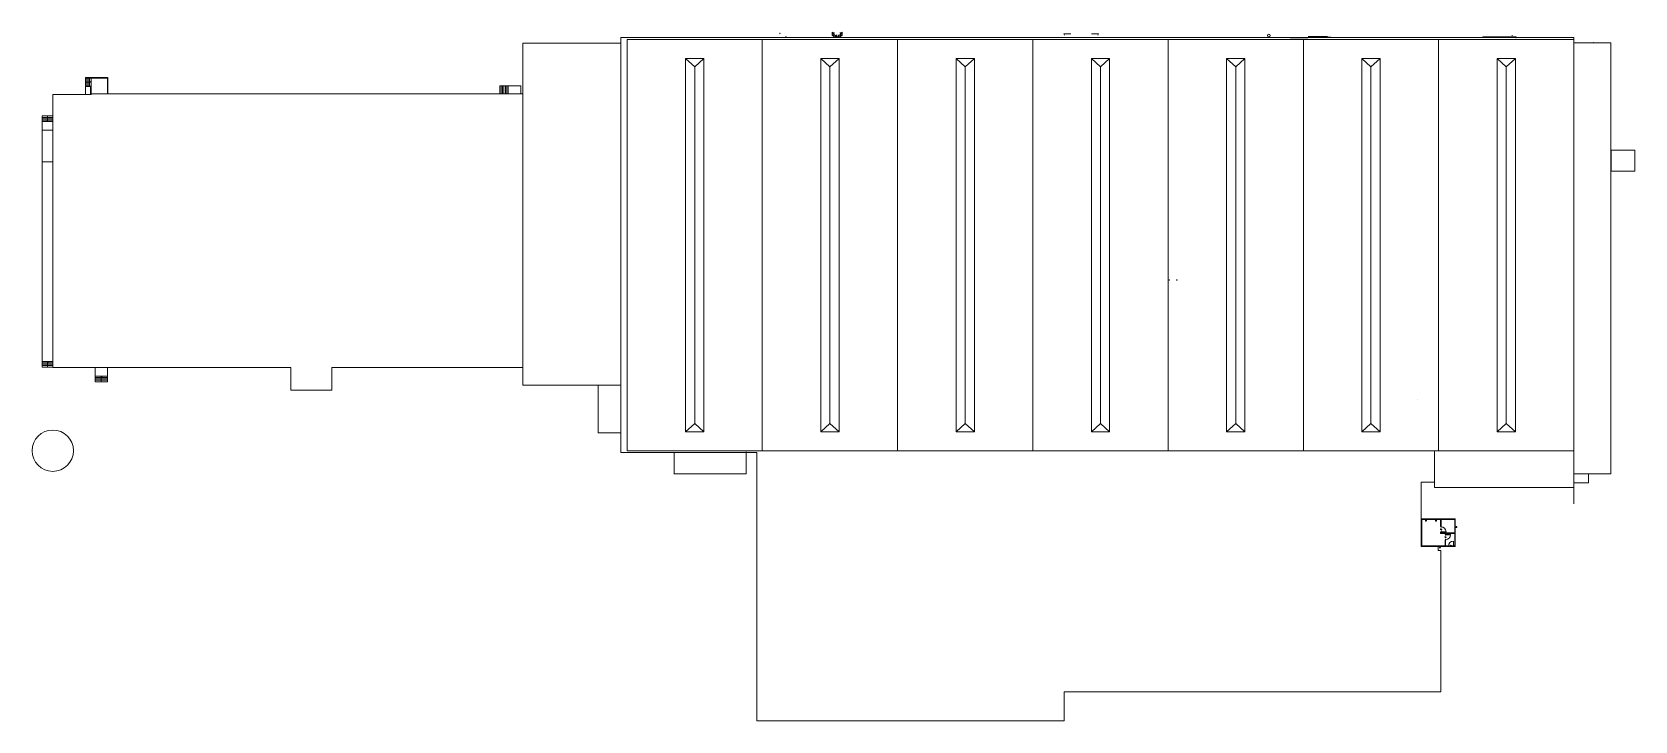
# Model space of a CAD drawing. Header units: millimetres. Extents: x -4 to 281, y -48 to 74.
import ezdxf
from ezdxf.enums import TextEntityAlignment as Align

# ---------------------------------------------------------------- set-up
doc = ezdxf.new("R2010")
doc.units = ezdxf.units.MM
doc.layers.add('0_DACH_OBRYS', color=254, linetype='Continuous', lineweight=0)
doc.styles.add('TXT', font='ROMANS.SHX')

msp = doc.modelspace()

# ---------------------------------------------------------------- linework, layer by layer
at = {"layer": '0_DACH_OBRYS'}
for p, q in [((138.31, 74.35), (138.31, 73.78)), ((138.62, 74.2), (138.31, 74.35)), ((138.31, 74.35), (138.31, 73.78)), ((138.62, 74.2), (138.31, 74.35)), ((138.62, 74.15), (138.31, 74.15)), ((138.62, 74.15), (138.31, 74.15)), ((138.62, 73.98), (138.31, 73.98)), ((138.62, 73.98), (138.31, 73.98)), ((138.72, 74.2), (138.62, 74.2)), ((138.62, 74.2), (138.62, 73.93)), ((138.72, 74.2), (138.62, 74.2)), ((138.62, 74.2), (138.62, 73.93)), ((139.67, 74.2), (139.77, 74.2)), ((139.67, 74.2), (139.77, 74.2)), ((139.77, 74.2), (140.07, 74.35)), ((139.77, 74.2), (140.07, 74.35)), ((139.77, 74.2), (139.77, 73.93)), ((139.77, 74.2), (139.77, 73.93)), ((139.77, 74.15), (140.07, 74.15)), ((139.77, 74.15), (140.07, 74.15)), ((139.77, 73.98), (140.07, 73.98)), ((139.77, 73.98), (140.07, 73.98)), ((140.07, 74.35), (140.07, 73.78)), ((140.07, 74.35), (140.07, 73.78)), ((179.38, 74.05), (179.5, 73.81)), ((180.63, 74.05), (179.38, 74.05)), ((179.38, 74.05), (179.5, 73.81)), ((180.63, 74.05), (179.38, 74.05)), ((184.33, 74.05), (185.58, 74.05)), ((184.33, 74.05), (185.58, 74.05)), ((185.58, 74.05), (185.46, 73.81)), ((185.58, 74.05), (185.46, 73.81)), ((83.38, 63.35), (83.38, 72.35)), ((83.38, 72.35), (100.78, 72.35)), ((100.78, 72.35), (83.38, 72.35)), ((83.38, 72.35), (83.38, 11.63)), ((83.38, 63.35), (83.38, 72.35)), ((83.38, 72.35), (100.78, 72.35)), ((100.78, 72.35), (83.38, 72.35)), ((83.38, 72.35), (83.38, 11.63)), ((100.78, 73.35), (269.87, 73.35)), ((100.78, 72.35), (100.78, 73.35)), ((100.78, 73.35), (269.87, 73.35)), ((100.78, 72.35), (100.78, 73.35)), ((100.78, 11.63), (100.78, 72.35)), ((100.78, 11.63), (100.78, 72.35)), ((125.9, 73), (101.9, 73)), ((101.9, 73), (101.9, 0)), ((125.9, 73), (101.9, 73)), ((101.9, 73), (101.9, 0)), ((125.9, 0), (125.9, 73)), ((149.9, 73), (125.9, 73)), ((125.9, 73), (125.9, 0)), ((125.9, 0), (125.9, 73)), ((149.9, 73), (125.9, 73)), ((125.9, 73), (125.9, 0)), ((138.31, 73.78), (138.59, 73.57)), ((138.31, 73.78), (138.59, 73.57)), ((138.66, 73.9), (138.48, 73.66)), ((138.66, 73.9), (138.48, 73.66)), ((138.55, 73.6), (138.73, 73.85)), ((138.55, 73.6), (138.73, 73.85)), ((138.59, 73.57), (138.59, 73.35)), ((138.59, 73.57), (138.59, 73.35)), ((138.59, 73.52), (138.9, 73.52)), ((138.59, 73.52), (138.9, 73.52)), ((138.62, 73.93), (138.9, 73.72)), ((138.62, 73.93), (138.9, 73.72)), ((138.9, 73.72), (138.9, 73.35)), ((138.9, 73.72), (138.9, 73.35)), ((138.9, 73.72), (138.9, 73.35)), ((138.9, 73.72), (138.9, 73.35)), ((139.04, 73.87), (139.04, 73.35)), ((139.04, 73.87), (139.04, 73.35)), ((139.04, 73.52), (139.34, 73.52)), ((139.04, 73.52), (139.34, 73.52)), ((139.34, 73.87), (139.34, 73.35)), ((139.34, 73.87), (139.34, 73.35)), ((139.77, 73.93), (139.49, 73.72)), ((139.77, 73.93), (139.49, 73.72)), ((139.49, 73.72), (139.49, 73.35)), ((139.49, 73.72), (139.49, 73.35)), ((139.79, 73.52), (139.49, 73.52)), ((139.79, 73.52), (139.49, 73.52)), ((139.83, 73.6), (139.66, 73.85)), ((139.83, 73.6), (139.66, 73.85)), ((139.73, 73.9), (139.91, 73.66)), ((139.73, 73.9), (139.91, 73.66)), ((140.07, 73.78), (139.79, 73.57)), ((140.07, 73.78), (139.79, 73.57)), ((139.79, 73.57), (139.79, 73.35)), ((139.79, 73.57), (139.79, 73.35)), ((173.9, 73), (149.9, 73)), ((149.9, 73), (149.9, 0)), ((149.9, 0), (149.9, 73)), ((173.9, 73), (149.9, 73)), ((149.9, 73), (149.9, 0)), ((149.9, 0), (149.9, 73)), ((173.9, 0), (173.9, 73)), ((197.9, 73), (173.9, 73)), ((173.9, 73), (173.9, 0)), ((173.9, 0), (173.9, 73)), ((197.9, 73), (173.9, 73)), ((173.9, 73), (173.9, 0)), ((197.9, 0), (197.9, 73)), ((221.9, 73), (197.9, 73)), ((197.9, 73), (197.9, 0)), ((197.9, 0), (197.9, 73)), ((221.9, 73), (197.9, 73)), ((197.9, 73), (197.9, 0)), ((222.74, 73.3), (219.54, 73.3)), ((222.74, 73.3), (219.54, 73.3)), ((221.9, 0), (221.9, 73)), ((245.9, 73), (221.9, 73)), ((221.9, 73), (221.9, 0)), ((221.9, 0), (221.9, 73)), ((245.9, 73), (221.9, 73)), ((221.9, 73), (221.9, 0)), ((222.74, 73.54), (225.59, 73.54)), ((222.74, 73.54), (225.59, 73.54)), ((226.19, 73.54), (225.59, 73.54)), ((226.19, 73.54), (225.59, 73.54)), ((225.59, 73.44), (226.79, 73.44)), ((225.59, 73.44), (226.79, 73.44)), ((245.9, 0), (245.9, 73)), ((269.9, 73), (245.9, 73)), ((245.9, 73), (245.9, 0)), ((245.9, 0), (245.9, 73)), ((269.9, 73), (245.9, 73)), ((245.9, 73), (245.9, 0)), ((253.76, 73.35), (253.76, 73.47)), ((253.76, 73.47), (254.7, 73.47)), ((253.76, 73.35), (253.76, 73.47)), ((253.76, 73.47), (254.7, 73.47)), ((253.76, 73.35), (254.7, 73.35)), ((253.76, 73.35), (254.7, 73.35)), ((254.7, 73.47), (254.8, 73.47)), ((254.7, 73.47), (254.8, 73.47)), ((254.7, 73.35), (254.8, 73.35)), ((254.7, 73.35), (254.8, 73.35)), ((254.8, 73.47), (258.01, 73.47)), ((254.8, 73.47), (258.01, 73.47)), ((254.8, 73.35), (258.01, 73.35)), ((254.8, 73.35), (258.01, 73.35)), ((258.01, 73.47), (258.11, 73.47)), ((258.01, 73.47), (258.11, 73.47)), ((258.01, 73.41), (258.11, 73.41)), ((258.01, 73.41), (258.11, 73.41)), ((258.01, 73.41), (258.11, 73.41)), ((258.01, 73.41), (258.11, 73.41)), ((258.11, 73.35), (258.01, 73.35)), ((258.01, 73.35), (258.11, 73.35)), ((258.11, 73.35), (258.01, 73.35)), ((258.01, 73.35), (258.11, 73.35)), ((258.11, 73.47), (259.65, 73.47)), ((258.11, 73.47), (259.65, 73.47)), ((258.11, 73.35), (259.65, 73.35)), ((258.11, 73.35), (259.65, 73.35)), ((259.03, 73.72), (258.88, 73.72)), ((259.03, 73.72), (258.88, 73.72)), ((259.49, 73.37), (259.49, 73.37)), ((259.49, 73.37), (259.49, 73.37)), ((259.54, 73.37), (259.54, 73.37)), ((259.54, 73.37), (259.54, 73.37)), ((259.65, 73.35), (259.65, 73.47)), ((259.65, 73.35), (259.65, 73.47)), ((259.7, 73.35), (259.65, 73.35)), ((259.7, 73.35), (259.65, 73.35)), ((269.87, 73.35), (269.87, 72.43)), ((269.87, 73.35), (269.87, 72.43)), ((269.87, 72.43), (276.48, 72.43)), ((269.87, 72.43), (276.48, 72.43)), ((269.9, 0), (269.9, 73)), ((269.9, 0), (269.9, 73)), ((273.4, 72.49), (273.4, 72.43)), ((273.46, 72.49), (273.4, 72.49)), ((273.4, 72.43), (273.4, 72.49)), ((273.4, 72.49), (273.46, 72.49)), ((273.4, 72.49), (273.4, 72.43)), ((273.46, 72.49), (273.4, 72.49)), ((273.4, 72.43), (273.4, 72.49)), ((273.4, 72.49), (273.46, 72.49)), ((273.4, 72.43), (273.46, 72.43)), ((273.46, 72.43), (273.4, 72.43)), ((273.4, 72.43), (273.46, 72.43)), ((273.46, 72.43), (273.4, 72.43)), ((273.46, 72.43), (273.46, 72.49)), ((273.46, 72.49), (273.46, 72.43)), ((273.46, 72.43), (273.46, 72.49)), ((273.46, 72.49), (273.46, 72.43)), ((276.48, 72.43), (276.48, -4.09)), ((276.48, 72.43), (276.48, -4.09)), ((112.28, 3.35), (112.28, 69.65)), ((115.53, 69.65), (112.28, 69.65)), ((112.28, 3.35), (112.28, 69.65)), ((115.53, 69.65), (112.28, 69.65)), ((112.28, 69.65), (113.9, 68.16)), ((112.28, 69.65), (115.53, 69.65)), ((112.28, 3.35), (112.28, 69.65)), ((112.28, 3.35), (112.28, 69.65)), ((115.53, 69.65), (112.28, 69.65)), ((112.28, 3.35), (112.28, 69.65)), ((115.53, 69.65), (112.28, 69.65)), ((112.28, 69.65), (113.9, 68.16)), ((112.28, 69.65), (115.53, 69.65)), ((112.28, 3.35), (112.28, 69.65)), ((113.9, 68.16), (115.53, 69.65)), ((113.9, 68.16), (115.53, 69.65)), ((115.53, 3.35), (115.53, 69.65)), ((115.53, 3.35), (115.53, 69.65)), ((115.53, 69.65), (115.53, 3.35)), ((115.53, 3.35), (115.53, 69.65)), ((115.53, 3.35), (115.53, 69.65)), ((115.53, 69.65), (115.53, 3.35)), ((136.28, 3.35), (136.28, 69.65)), ((139.53, 69.65), (136.28, 69.65)), ((136.28, 3.35), (136.28, 69.65)), ((139.53, 69.65), (136.28, 69.65)), ((136.28, 69.65), (137.9, 68.16)), ((136.28, 69.65), (139.53, 69.65)), ((136.28, 3.35), (136.28, 69.65)), ((136.28, 3.35), (136.28, 69.65)), ((139.53, 69.65), (136.28, 69.65)), ((136.28, 3.35), (136.28, 69.65)), ((139.53, 69.65), (136.28, 69.65)), ((136.28, 69.65), (137.9, 68.16)), ((136.28, 69.65), (139.53, 69.65)), ((136.28, 3.35), (136.28, 69.65)), ((137.9, 68.16), (139.53, 69.65)), ((137.9, 68.16), (139.53, 69.65)), ((139.53, 3.35), (139.53, 69.65)), ((139.53, 3.35), (139.53, 69.65)), ((139.53, 69.65), (139.53, 3.35)), ((139.53, 3.35), (139.53, 69.65)), ((139.53, 3.35), (139.53, 69.65)), ((139.53, 69.65), (139.53, 3.35)), ((163.53, 69.65), (160.28, 69.65)), ((160.28, 3.35), (160.28, 69.65)), ((160.28, 3.35), (160.28, 69.65)), ((163.53, 69.65), (160.28, 69.65)), ((160.28, 69.65), (161.9, 68.16)), ((160.28, 69.65), (163.53, 69.65)), ((160.28, 3.35), (160.28, 69.65)), ((163.53, 69.65), (160.28, 69.65)), ((160.28, 3.35), (160.28, 69.65)), ((160.28, 3.35), (160.28, 69.65)), ((163.53, 69.65), (160.28, 69.65)), ((160.28, 69.65), (161.9, 68.16)), ((160.28, 69.65), (163.53, 69.65)), ((160.28, 3.35), (160.28, 69.65)), ((161.9, 68.16), (163.53, 69.65)), ((161.9, 68.16), (163.53, 69.65)), ((163.53, 3.35), (163.53, 69.65)), ((163.53, 3.35), (163.53, 69.65)), ((163.53, 69.65), (163.53, 3.35)), ((163.53, 3.35), (163.53, 69.65)), ((163.53, 3.35), (163.53, 69.65)), ((163.53, 69.65), (163.53, 3.35)), ((184.28, 3.35), (184.28, 69.65)), ((187.53, 69.65), (184.28, 69.65)), ((184.28, 3.35), (184.28, 69.65)), ((187.53, 69.65), (184.28, 69.65)), ((184.28, 69.65), (185.9, 68.16)), ((184.28, 69.65), (187.53, 69.65)), ((184.28, 3.35), (184.28, 69.65)), ((184.28, 3.35), (184.28, 69.65)), ((187.53, 69.65), (184.28, 69.65)), ((184.28, 3.35), (184.28, 69.65)), ((187.53, 69.65), (184.28, 69.65)), ((184.28, 69.65), (185.9, 68.16)), ((184.28, 69.65), (187.53, 69.65)), ((184.28, 3.35), (184.28, 69.65)), ((185.9, 68.16), (187.53, 69.65)), ((185.9, 68.16), (187.53, 69.65)), ((187.53, 3.35), (187.53, 69.65)), ((187.53, 3.35), (187.53, 69.65)), ((187.53, 69.65), (187.53, 3.35)), ((187.53, 3.35), (187.53, 69.65)), ((187.53, 3.35), (187.53, 69.65)), ((187.53, 69.65), (187.53, 3.35)), ((208.28, 3.35), (208.28, 69.65)), ((211.53, 69.65), (208.28, 69.65)), ((208.28, 3.35), (208.28, 69.65)), ((211.53, 69.65), (208.28, 69.65)), ((208.28, 69.65), (209.9, 68.16)), ((208.28, 69.65), (211.53, 69.65)), ((208.28, 3.35), (208.28, 69.65)), ((208.28, 3.35), (208.28, 69.65)), ((211.53, 69.65), (208.28, 69.65)), ((208.28, 3.35), (208.28, 69.65)), ((211.53, 69.65), (208.28, 69.65)), ((208.28, 69.65), (209.9, 68.16)), ((208.28, 69.65), (211.53, 69.65)), ((208.28, 3.35), (208.28, 69.65)), ((209.9, 68.16), (211.53, 69.65)), ((209.9, 68.16), (211.53, 69.65)), ((211.53, 3.35), (211.53, 69.65)), ((211.53, 3.35), (211.53, 69.65)), ((211.53, 69.65), (211.53, 3.35)), ((211.53, 3.35), (211.53, 69.65)), ((211.53, 3.35), (211.53, 69.65)), ((211.53, 69.65), (211.53, 3.35)), ((232.28, 3.35), (232.28, 69.65)), ((235.53, 69.65), (232.28, 69.65)), ((232.28, 3.35), (232.28, 69.65)), ((235.53, 69.65), (232.28, 69.65)), ((232.28, 69.65), (233.9, 68.16)), ((232.28, 69.65), (235.53, 69.65)), ((232.28, 3.35), (232.28, 69.65)), ((232.28, 3.35), (232.28, 69.65)), ((235.53, 69.65), (232.28, 69.65)), ((232.28, 3.35), (232.28, 69.65)), ((235.53, 69.65), (232.28, 69.65)), ((232.28, 69.65), (233.9, 68.16)), ((232.28, 69.65), (235.53, 69.65)), ((232.28, 3.35), (232.28, 69.65)), ((233.9, 68.16), (235.53, 69.65)), ((233.9, 68.16), (235.53, 69.65)), ((235.53, 3.35), (235.53, 69.65)), ((235.53, 3.35), (235.53, 69.65)), ((235.53, 69.65), (235.53, 3.35)), ((235.53, 3.35), (235.53, 69.65)), ((235.53, 3.35), (235.53, 69.65)), ((235.53, 69.65), (235.53, 3.35)), ((256.28, 3.35), (256.28, 69.65)), ((259.53, 69.65), (256.28, 69.65)), ((256.28, 69.65), (257.9, 68.16)), ((256.28, 69.65), (259.53, 69.65)), ((256.28, 3.35), (256.28, 69.65)), ((256.28, 3.35), (256.28, 69.65)), ((259.53, 69.65), (256.28, 69.65)), ((256.28, 69.65), (257.9, 68.16)), ((256.28, 69.65), (259.53, 69.65)), ((256.28, 3.35), (256.28, 69.65)), ((257.9, 68.16), (259.53, 69.65)), ((257.9, 68.16), (259.53, 69.65)), ((259.53, 3.35), (259.53, 69.65)), ((259.53, 69.65), (259.53, 3.35)), ((259.53, 3.35), (259.53, 69.65)), ((259.53, 69.65), (259.53, 3.35)), ((9.8, 66.25), (5.8, 66.25)), ((5.8, 66.25), (5.8, 66.15)), ((9.8, 66.25), (5.8, 66.25)), ((5.8, 66.25), (5.8, 66.15)), ((5.8, 66.15), (5.8, 64.75)), ((5.8, 66.15), (9.7, 66.15)), ((5.8, 66.15), (5.8, 64.75)), ((5.8, 66.15), (9.7, 66.15)), ((5.8, 65.45), (6.8, 65.45)), ((5.8, 65.45), (6.8, 65.45)), ((6.05, 66.15), (6.05, 64.75)), ((6.05, 66.15), (6.05, 64.75)), ((6.3, 66.15), (6.3, 64.75)), ((6.3, 66.15), (6.3, 64.75)), ((6.55, 66.15), (6.55, 64.75)), ((6.55, 66.15), (6.55, 64.75)), ((6.8, 65.45), (6.65, 65.59)), ((6.8, 65.45), (6.65, 65.59)), ((6.8, 66.15), (6.8, 64.75)), ((6.8, 66.15), (6.8, 64.75)), ((9.7, 66.15), (9.7, 63.35)), ((9.7, 66.15), (9.7, 63.35)), ((9.8, 63.35), (9.8, 66.25)), ((9.8, 63.35), (9.8, 66.25)), ((113.9, 68.16), (113.9, 4.84)), ((113.9, 68.16), (113.9, 4.84)), ((137.9, 68.16), (137.9, 4.84)), ((137.9, 68.16), (137.9, 4.84)), ((161.9, 68.16), (161.9, 4.84)), ((161.9, 68.16), (161.9, 4.84)), ((185.9, 68.16), (185.9, 4.84)), ((185.9, 68.16), (185.9, 4.84)), ((209.9, 68.16), (209.9, 4.84)), ((209.9, 68.16), (209.9, 4.84)), ((233.9, 68.16), (233.9, 4.84)), ((233.9, 68.16), (233.9, 4.84)), ((257.9, 68.16), (257.9, 4.84)), ((257.9, 68.16), (257.9, 4.84)), ((0, 14.75), (0, 63.25)), ((6.8, 63.25), (0, 63.25)), ((0, 14.75), (0, 63.25)), ((6.8, 63.25), (0, 63.25)), ((5.8, 64.75), (5.8, 63.25)), ((5.8, 64.75), (6.8, 64.75)), ((5.8, 64.75), (5.8, 63.25)), ((5.8, 64.75), (6.8, 64.75)), ((5.8, 64.65), (6.8, 64.65)), ((5.8, 64.65), (6.8, 64.65)), ((6.7, 64.65), (6.7, 63.25)), ((6.7, 64.65), (6.7, 63.25)), ((6.8, 64.75), (6.8, 63.25)), ((6.8, 64.75), (6.8, 63.25)), ((83.38, 63.35), (6.8, 63.35)), ((6.8, 63.35), (6.8, 63.25)), ((6.8, 63.25), (6.8, 63.35)), ((83.38, 63.35), (6.8, 63.35)), ((6.8, 63.35), (6.8, 63.25)), ((6.8, 63.25), (6.8, 63.35)), ((79.31, 64.79), (79.31, 63.35)), ((80.81, 64.79), (79.31, 64.79)), ((79.31, 64.79), (79.31, 63.35)), ((80.81, 64.79), (79.31, 64.79)), ((79.56, 64.79), (79.56, 63.35)), ((79.56, 64.79), (79.56, 63.35)), ((79.81, 64.79), (79.81, 63.35)), ((79.81, 64.79), (79.81, 63.35)), ((80.06, 64.79), (80.06, 63.35)), ((80.06, 64.79), (80.06, 63.35)), ((80.31, 64.79), (80.31, 63.35)), ((80.31, 64.79), (80.31, 63.35)), ((80.56, 64.79), (80.56, 63.35)), ((80.56, 64.79), (80.56, 63.35)), ((80.81, 64.79), (80.81, 63.35)), ((83.08, 64.79), (80.81, 64.79)), ((80.81, 64.79), (80.81, 63.35)), ((83.08, 64.79), (80.81, 64.79)), ((83.08, 63.35), (83.08, 64.79)), ((83.08, 63.35), (83.08, 64.79)), ((0, 59.45), (-1.85, 59.45)), ((-1.85, 58.45), (-1.85, 59.45)), ((0, 59.45), (-1.85, 59.45)), ((-1.85, 58.45), (-1.85, 59.45)), ((0, 59.2), (-1.85, 59.2)), ((0, 59.2), (-1.85, 59.2)), ((0, 58.95), (-1.85, 58.95)), ((0, 58.95), (-1.85, 58.95)), ((0, 58.7), (-1.85, 58.7)), ((0, 58.7), (-1.85, 58.7)), ((0, 58.45), (-1.85, 58.45)), ((-1.85, 58.45), (-1.85, 14.85)), ((0, 58.45), (-1.85, 58.45)), ((0, 58.45), (-1.85, 58.45)), ((-1.85, 58.45), (-1.85, 14.85)), ((0, 58.45), (-1.85, 58.45)), ((-1.85, 51.3), (-1.85, 56.9)), ((-1.85, 56.9), (0, 56.9)), ((-1.85, 51.3), (-1.85, 56.9)), ((-1.85, 56.9), (0, 56.9)), ((-0.92, 58.45), (-1.07, 58.59)), ((-0.92, 58.45), (-1.07, 58.59)), ((-0.92, 59.45), (-0.92, 58.45)), ((-0.92, 59.45), (-0.92, 58.45)), ((0, 14.85), (0, 58.45)), ((0, 14.85), (0, 58.45)), ((-1.85, 51.3), (0, 51.3)), ((-1.85, 51.3), (0, 51.3)), ((276.49, 53.36), (280.73, 53.36)), ((276.49, 49.64), (276.49, 53.36)), ((276.49, 53.36), (280.73, 53.36)), ((276.49, 49.64), (276.49, 53.36)), ((276.49, 53.36), (280.73, 53.36)), ((276.49, 49.64), (276.49, 53.36)), ((276.49, 53.36), (280.73, 53.36)), ((276.49, 49.64), (276.49, 53.36)), ((280.73, 53.36), (280.73, 49.64)), ((280.73, 53.36), (280.73, 49.64)), ((280.73, 53.36), (280.73, 49.64)), ((280.73, 53.36), (280.73, 49.64)), ((280.73, 49.64), (276.49, 49.64)), ((280.73, 49.64), (276.49, 49.64)), ((280.73, 49.64), (276.49, 49.64)), ((280.73, 49.64), (276.49, 49.64)), ((198.17, 30.34), (198.1, 30.34)), ((198.1, 30.34), (198.1, 30.3)), ((198.17, 30.34), (198.1, 30.34)), ((198.1, 30.34), (198.1, 30.3)), ((198.1, 30.3), (198.17, 30.3)), ((198.1, 30.3), (198.17, 30.3)), ((198.17, 30.3), (198.17, 30.34)), ((198.17, 30.3), (198.17, 30.34)), ((199.48, 30.34), (199.41, 30.34)), ((199.41, 30.34), (199.41, 30.3)), ((199.48, 30.34), (199.41, 30.34)), ((199.41, 30.34), (199.41, 30.3)), ((199.41, 30.3), (199.48, 30.3)), ((199.41, 30.3), (199.48, 30.3)), ((199.48, 30.3), (199.48, 30.34)), ((199.48, 30.3), (199.48, 30.34)), ((0, 14.85), (0, 18.25)), ((0, 14.85), (0, 18.25)), ((0, 14.85), (0, 18.25)), ((0, 14.85), (0, 18.25)), ((-1.85, 15.85), (0, 15.85)), ((-1.85, 15.85), (0, 15.85)), ((-1.85, 15.6), (0, 15.6)), ((-1.85, 15.6), (0, 15.6)), ((-1.85, 15.35), (0, 15.35)), ((-1.85, 15.35), (0, 15.35)), ((-1.85, 15.1), (0, 15.1)), ((-1.85, 15.1), (0, 15.1)), ((-1.85, 14.85), (0, 14.85)), ((-1.85, 14.85), (0, 14.85)), ((-1.85, 14.85), (0, 14.85)), ((-1.85, 14.85), (0, 14.85)), ((-0.92, 14.85), (-0.92, 15.85)), ((-0.92, 15.85), (-0.78, 15.71)), ((-0.92, 14.85), (-0.92, 15.85)), ((-0.92, 15.85), (-0.78, 15.71)), ((42.23, 14.75), (0, 14.75)), ((42.23, 14.75), (0, 14.75)), ((7.5, 14.85), (7.5, 12.25)), ((7.5, 14.85), (7.5, 12.25)), ((9.7, 12.25), (9.7, 14.75)), ((9.7, 12.25), (9.7, 14.75)), ((42.23, 14.75), (42.23, 10.75)), ((42.23, 14.75), (42.23, 10.75)), ((83.38, 14.75), (49.53, 14.75)), ((49.53, 14.75), (49.53, 10.75)), ((83.38, 14.75), (49.53, 14.75)), ((49.53, 14.75), (49.53, 10.75)), ((83.38, 14.75), (83.38, 11.63)), ((83.38, 14.75), (83.38, 11.63)), ((7.5, 13.25), (9.7, 13.25)), ((7.5, 13.25), (9.7, 13.25)), ((7.5, 13), (9.7, 13)), ((7.5, 13), (9.7, 13)), ((7.5, 12.75), (9.7, 12.75)), ((7.5, 12.75), (9.7, 12.75)), ((7.5, 12.5), (9.7, 12.5)), ((7.5, 12.5), (9.7, 12.5)), ((7.5, 12.25), (9.7, 12.25)), ((7.5, 12.25), (9.7, 12.25)), ((8.6, 12.25), (8.6, 13.25)), ((8.6, 13.25), (8.74, 13.11)), ((8.6, 12.25), (8.6, 13.25)), ((8.6, 13.25), (8.74, 13.11)), ((83.38, 11.63), (96.78, 11.63)), ((83.38, 11.63), (100.78, 11.63)), ((83.38, 11.63), (96.78, 11.63)), ((83.38, 11.63), (100.78, 11.63)), ((96.78, 3.15), (96.78, 11.63)), ((100.78, 11.63), (96.78, 11.63)), ((96.78, 11.63), (96.78, 3.15)), ((96.78, 3.15), (96.78, 11.63)), ((100.78, 11.63), (96.78, 11.63)), ((96.78, 11.63), (96.78, 3.15)), ((100.78, 3.15), (100.78, 11.63)), ((100.78, 3.15), (100.78, 11.63)), ((42.23, 10.75), (49.53, 10.75)), ((42.23, 10.75), (49.53, 10.75)), ((242.21, 9.05), (242.21, 9.05)), ((242.21, 9.05), (242.21, 9.05)), ((242.21, 9.05), (242.21, 9.05)), ((242.21, 9.05), (242.21, 9.05)), ((242.21, 9.05), (242.21, 9.05)), ((242.21, 9.05), (242.21, 9.05)), ((242.21, 9.05), (242.21, 9.05)), ((242.21, 9.05), (242.21, 9.05)), ((100.78, 3.15), (96.78, 3.15)), ((96.78, 3.15), (100.78, 3.15)), ((100.78, 3.15), (96.78, 3.15)), ((96.78, 3.15), (100.78, 3.15)), ((100.78, -0.35), (100.78, 3.15)), ((100.78, -0.35), (100.78, 3.15)), ((112.28, 3.35), (113.9, 4.84)), ((112.28, 3.35), (113.9, 4.84)), ((115.53, 3.35), (112.28, 3.35)), ((115.53, 3.35), (112.28, 3.35)), ((115.53, 3.35), (112.28, 3.35)), ((115.53, 3.35), (112.28, 3.35)), ((115.53, 3.35), (112.28, 3.35)), ((115.53, 3.35), (112.28, 3.35)), ((113.9, 4.84), (115.53, 3.35)), ((113.9, 4.84), (115.53, 3.35)), ((136.28, 3.35), (137.9, 4.84)), ((136.28, 3.35), (137.9, 4.84)), ((139.53, 3.35), (136.28, 3.35)), ((139.53, 3.35), (136.28, 3.35)), ((139.53, 3.35), (136.28, 3.35)), ((139.53, 3.35), (136.28, 3.35)), ((139.53, 3.35), (136.28, 3.35)), ((139.53, 3.35), (136.28, 3.35)), ((137.9, 4.84), (139.53, 3.35)), ((137.9, 4.84), (139.53, 3.35)), ((160.28, 3.35), (161.9, 4.84)), ((160.28, 3.35), (161.9, 4.84)), ((163.53, 3.35), (160.28, 3.35)), ((163.53, 3.35), (160.28, 3.35)), ((163.53, 3.35), (160.28, 3.35)), ((163.53, 3.35), (160.28, 3.35)), ((163.53, 3.35), (160.28, 3.35)), ((163.53, 3.35), (160.28, 3.35)), ((161.9, 4.84), (163.53, 3.35)), ((161.9, 4.84), (163.53, 3.35)), ((184.28, 3.35), (185.9, 4.84)), ((184.28, 3.35), (185.9, 4.84)), ((187.53, 3.35), (184.28, 3.35)), ((187.53, 3.35), (184.28, 3.35)), ((187.53, 3.35), (184.28, 3.35)), ((187.53, 3.35), (184.28, 3.35)), ((187.53, 3.35), (184.28, 3.35)), ((187.53, 3.35), (184.28, 3.35)), ((185.9, 4.84), (187.53, 3.35)), ((185.9, 4.84), (187.53, 3.35)), ((208.28, 3.35), (209.9, 4.84)), ((208.28, 3.35), (209.9, 4.84)), ((211.53, 3.35), (208.28, 3.35)), ((211.53, 3.35), (208.28, 3.35)), ((211.53, 3.35), (208.28, 3.35)), ((211.53, 3.35), (208.28, 3.35)), ((211.53, 3.35), (208.28, 3.35)), ((211.53, 3.35), (208.28, 3.35)), ((209.9, 4.84), (211.53, 3.35)), ((209.9, 4.84), (211.53, 3.35)), ((232.28, 3.35), (233.9, 4.84)), ((232.28, 3.35), (233.9, 4.84)), ((235.53, 3.35), (232.28, 3.35)), ((235.53, 3.35), (232.28, 3.35)), ((235.53, 3.35), (232.28, 3.35)), ((235.53, 3.35), (232.28, 3.35)), ((235.53, 3.35), (232.28, 3.35)), ((235.53, 3.35), (232.28, 3.35)), ((233.9, 4.84), (235.53, 3.35)), ((233.9, 4.84), (235.53, 3.35)), ((256.28, 3.35), (257.9, 4.84)), ((256.28, 3.35), (257.9, 4.84)), ((259.53, 3.35), (256.28, 3.35)), ((259.53, 3.35), (256.28, 3.35)), ((259.53, 3.35), (256.28, 3.35)), ((259.53, 3.35), (256.28, 3.35)), ((257.9, 4.84), (259.53, 3.35)), ((257.9, 4.84), (259.53, 3.35)), ((100.78, -0.35), (124.91, -0.35)), ((100.78, -0.35), (124.91, -0.35)), ((101.9, 0), (125.9, 0)), ((101.9, 0), (125.9, 0)), ((110.27, -0.35), (110.27, -4.15)), ((110.27, -0.35), (110.27, -4.15)), ((123.01, -4.12), (123.01, -0.22)), ((123.01, -4.12), (123.01, -0.22)), ((124.91, -48), (124.91, -0.35)), ((124.91, -48), (124.91, -0.35)), ((125.9, 0), (149.9, 0)), ((125.9, 0), (149.9, 0)), ((149.9, 0), (173.9, 0)), ((149.9, 0), (173.9, 0)), ((173.9, 0), (197.9, 0)), ((173.9, 0), (197.9, 0)), ((197.9, 0), (221.9, 0)), ((197.9, 0), (221.9, 0)), ((221.9, 0), (245.9, 0)), ((221.9, 0), (245.9, 0)), ((236.85, 0), (240.2, 0)), ((236.85, 0), (240.2, 0)), ((269.9, 0), (245.17, 0)), ((245.17, 0), (245.17, -6.55)), ((269.9, 0), (245.17, 0)), ((245.17, 0), (245.17, -6.55)), ((245.9, 0), (269.9, 0)), ((245.9, 0), (269.9, 0)), ((269.9, -6.55), (269.9, 0)), ((269.9, -6.55), (269.9, 0)), ((123.01, -4.12), (110.38, -4.12)), ((123.01, -4.12), (110.38, -4.12)), ((242.79, -5.57), (245.17, -5.57)), ((242.79, -17), (242.79, -5.57)), ((242.79, -5.57), (245.17, -5.57)), ((242.79, -17), (242.79, -5.57)), ((245.17, -5.57), (245.17, -6.55)), ((245.17, -5.57), (245.17, -6.55)), ((269.87, -4.09), (276.48, -4.09)), ((269.87, -6.55), (269.87, -4.09)), ((269.87, -4.09), (276.48, -4.09)), ((269.87, -6.55), (269.87, -4.09)), ((269.87, -5.68), (272.52, -5.68)), ((269.87, -5.68), (272.52, -5.68)), ((272.52, -5.68), (272.52, -4.09)), ((272.52, -5.68), (272.52, -4.09)), ((245.17, -6.55), (269.87, -6.55)), ((245.17, -6.55), (269.9, -6.55)), ((245.17, -6.55), (269.87, -6.55)), ((245.17, -6.55), (269.9, -6.55)), ((269.87, -6.55), (269.87, -9.45)), ((269.87, -6.55), (269.87, -9.45)), ((242.9, -12.13), (242.8, -12.13)), ((242.8, -12.13), (242.8, -12.23)), ((242.9, -12.13), (242.8, -12.13)), ((242.8, -12.13), (242.8, -12.23)), ((242.8, -12.23), (242.9, -12.23)), ((242.8, -12.23), (248.85, -12.23)), ((242.8, -12.23), (242.8, -14.46)), ((242.8, -12.23), (242.9, -12.23)), ((242.8, -12.23), (248.85, -12.23)), ((242.8, -12.23), (242.8, -14.46)), ((242.9, -13.35), (242.8, -13.35)), ((242.9, -13.35), (242.8, -13.35)), ((242.9, -12.23), (242.9, -12.13)), ((244.07, -12.13), (242.9, -12.13)), ((242.9, -12.13), (242.9, -12.23)), ((242.9, -12.23), (242.9, -12.13)), ((244.07, -12.13), (242.9, -12.13)), ((242.9, -12.13), (242.9, -12.23)), ((242.9, -12.23), (244.07, -12.23)), ((242.9, -14.46), (242.9, -12.23)), ((242.9, -12.23), (244.07, -12.23)), ((242.9, -14.46), (242.9, -12.23)), ((243.05, -12.13), (243.11, -12.13)), ((243.05, -12.23), (243.05, -12.13)), ((243.05, -12.13), (243.11, -12.13)), ((243.05, -12.23), (243.05, -12.13)), ((243.11, -12.23), (243.05, -12.23)), ((243.11, -12.23), (243.05, -12.23)), ((243.11, -12.13), (243.11, -12.23)), ((243.11, -12.13), (243.11, -12.23)), ((244.2, -12.14), (243.11, -12.14)), ((244.2, -12.14), (243.11, -12.14)), ((244.2, -12.18), (243.11, -12.18)), ((244.2, -12.18), (243.11, -12.18)), ((243.11, -12.21), (244.2, -12.21)), ((243.11, -12.21), (244.2, -12.21)), ((243.64, -12.29), (243.64, -12.51)), ((243.64, -12.51), (243.64, -12.29)), ((243.64, -12.51), (243.64, -12.29)), ((243.64, -12.29), (243.64, -12.51)), ((243.64, -12.51), (243.64, -12.29)), ((243.64, -12.51), (243.64, -12.29)), ((244.07, -12.23), (244.07, -12.13)), ((245.24, -12.13), (244.07, -12.13)), ((244.07, -12.13), (244.07, -12.23)), ((244.07, -12.23), (244.07, -12.13)), ((245.24, -12.13), (244.07, -12.13)), ((244.07, -12.13), (244.07, -12.23)), ((244.07, -12.23), (245.24, -12.23)), ((244.07, -12.23), (245.24, -12.23)), ((244.2, -12.13), (244.26, -12.13)), ((244.2, -12.23), (244.2, -12.13)), ((244.2, -12.13), (244.26, -12.13)), ((244.2, -12.23), (244.2, -12.13)), ((244.26, -12.23), (244.2, -12.23)), ((244.26, -12.23), (244.2, -12.23)), ((244.26, -12.13), (244.26, -12.23)), ((244.26, -12.13), (244.26, -12.23)), ((244.86, -12.13), (244.92, -12.13)), ((244.86, -12.23), (244.86, -12.13)), ((244.86, -12.13), (244.92, -12.13)), ((244.86, -12.23), (244.86, -12.13)), ((244.92, -12.23), (244.86, -12.23)), ((244.92, -12.23), (244.86, -12.23)), ((244.92, -12.13), (244.92, -12.23)), ((244.92, -12.13), (244.92, -12.23)), ((246.01, -12.14), (244.92, -12.14)), ((246.01, -12.14), (244.92, -12.14)), ((246.01, -12.18), (244.92, -12.18)), ((246.01, -12.18), (244.92, -12.18)), ((244.92, -12.21), (246.01, -12.21)), ((244.92, -12.21), (246.01, -12.21)), ((245.24, -12.23), (245.24, -12.13)), ((246.41, -12.13), (245.24, -12.13)), ((245.24, -12.13), (245.24, -12.23)), ((245.24, -12.23), (245.24, -12.13)), ((246.41, -12.13), (245.24, -12.13)), ((245.24, -12.13), (245.24, -12.23)), ((245.24, -12.23), (246.41, -12.23)), ((245.24, -12.23), (246.41, -12.23)), ((245.45, -12.29), (245.45, -12.51)), ((245.45, -12.51), (245.45, -12.29)), ((245.45, -12.51), (245.45, -12.29)), ((245.45, -12.29), (245.45, -12.51)), ((245.45, -12.51), (245.45, -12.29)), ((245.45, -12.51), (245.45, -12.29)), ((246.01, -12.13), (246.07, -12.13)), ((246.01, -12.23), (246.01, -12.13)), ((246.01, -12.13), (246.07, -12.13)), ((246.01, -12.23), (246.01, -12.13)), ((246.07, -12.23), (246.01, -12.23)), ((246.07, -12.23), (246.01, -12.23)), ((246.07, -12.13), (246.07, -12.23)), ((246.07, -12.13), (246.07, -12.23)), ((246.22, -13.96), (246.44, -13.96)), ((246.22, -13.96), (246.44, -13.96)), ((246.44, -13.96), (246.22, -13.96)), ((246.22, -13.96), (246.44, -13.96)), ((246.22, -13.96), (246.44, -13.96)), ((246.44, -13.96), (246.22, -13.96)), ((246.25, -13.46), (246.25, -12.23)), ((246.25, -13.46), (246.25, -12.23)), ((246.35, -13.46), (246.25, -13.46)), ((246.35, -13.46), (246.25, -13.46)), ((246.33, -13.46), (246.28, -13.46)), ((246.28, -13.46), (246.28, -13.51)), ((246.33, -13.46), (246.28, -13.46)), ((246.28, -13.46), (246.28, -13.51)), ((246.28, -13.51), (246.33, -13.51)), ((246.28, -13.51), (246.33, -13.51)), ((246.33, -13.51), (246.33, -13.46)), ((246.33, -13.51), (246.33, -13.46)), ((246.33, -13.51), (246.33, -13.66)), ((246.33, -13.51), (246.33, -13.66)), ((246.35, -13.46), (246.35, -12.23)), ((246.35, -13.46), (246.35, -12.23)), ((246.41, -12.23), (246.41, -12.13)), ((247.58, -12.13), (246.41, -12.13)), ((246.41, -12.13), (246.41, -12.23)), ((246.41, -12.23), (246.41, -12.13)), ((247.58, -12.13), (246.41, -12.13)), ((246.41, -12.13), (246.41, -12.23)), ((246.41, -12.23), (247.58, -12.23)), ((246.41, -12.23), (247.58, -12.23)), ((247.58, -12.23), (247.58, -12.13)), ((248.75, -12.13), (247.58, -12.13)), ((247.58, -12.13), (247.58, -12.23)), ((247.58, -12.23), (247.58, -12.13)), ((248.75, -12.13), (247.58, -12.13)), ((247.58, -12.13), (247.58, -12.23)), ((247.58, -12.23), (248.75, -12.23)), ((247.58, -12.23), (248.75, -12.23)), ((248.85, -12.13), (248.75, -12.13)), ((248.75, -12.13), (248.75, -12.23)), ((248.75, -12.23), (248.75, -12.13)), ((248.85, -12.13), (248.75, -12.13)), ((248.75, -12.13), (248.75, -12.23)), ((248.75, -12.23), (248.75, -12.13)), ((248.75, -12.23), (248.85, -12.23)), ((248.75, -12.23), (248.75, -14.46)), ((248.75, -12.23), (248.85, -12.23)), ((248.75, -12.23), (248.75, -14.46)), ((248.75, -13.02), (248.75, -12.96)), ((248.75, -12.96), (248.85, -12.96)), ((248.75, -13.02), (248.75, -12.96)), ((248.75, -12.96), (248.85, -12.96)), ((248.85, -13.02), (248.75, -13.02)), ((248.85, -13.02), (248.75, -13.02)), ((248.85, -13.45), (248.75, -13.45)), ((248.85, -13.45), (248.75, -13.45)), ((248.75, -14.17), (248.75, -14.11)), ((248.75, -14.11), (248.85, -14.11)), ((248.75, -14.17), (248.75, -14.11)), ((248.75, -14.11), (248.85, -14.11)), ((248.85, -14.17), (248.75, -14.17)), ((248.85, -14.17), (248.75, -14.17)), ((248.77, -13.02), (248.77, -14.11)), ((248.77, -13.02), (248.77, -14.11)), ((248.8, -13.02), (248.8, -14.11)), ((248.8, -13.02), (248.8, -14.11)), ((248.84, -14.11), (248.84, -13.02)), ((248.84, -14.11), (248.84, -13.02)), ((248.85, -12.23), (248.85, -12.13)), ((248.85, -12.23), (248.85, -12.13)), ((248.85, -14.46), (248.85, -12.23)), ((248.85, -14.46), (248.85, -12.23)), ((248.85, -12.96), (248.85, -13.02)), ((248.85, -12.96), (248.85, -13.02)), ((248.85, -14.11), (248.85, -14.17)), ((248.85, -14.11), (248.85, -14.17)), ((248.91, -13.57), (249.13, -13.57)), ((249.13, -13.57), (248.91, -13.57)), ((249.13, -13.57), (248.91, -13.57)), ((248.91, -13.57), (249.13, -13.57)), ((249.13, -13.57), (248.91, -13.57)), ((249.13, -13.57), (248.91, -13.57)), ((242.79, -17), (245.82, -17)), ((242.79, -17), (245.82, -17)), ((242.9, -14.46), (242.8, -14.46)), ((242.8, -14.46), (242.8, -14.56)), ((242.9, -14.46), (242.8, -14.46)), ((242.8, -14.46), (242.8, -14.56)), ((242.9, -14.56), (242.8, -14.56)), ((242.8, -14.56), (242.8, -14.66)), ((242.8, -14.56), (242.9, -14.56)), ((242.9, -14.56), (242.8, -14.56)), ((242.8, -14.56), (242.8, -14.66)), ((242.8, -14.56), (242.9, -14.56)), ((242.8, -14.66), (242.9, -14.66)), ((242.8, -14.66), (242.8, -16.9)), ((242.8, -14.66), (242.9, -14.66)), ((242.8, -14.66), (242.8, -16.9)), ((242.9, -15.78), (242.8, -15.78)), ((242.9, -15.78), (242.8, -15.78)), ((242.9, -16.9), (242.8, -16.9)), ((242.8, -16.9), (242.8, -17)), ((242.9, -16.9), (242.8, -16.9)), ((242.8, -16.9), (242.8, -17)), ((242.8, -17), (248.85, -17)), ((242.8, -17), (242.9, -17)), ((242.8, -17), (248.85, -17)), ((242.8, -17), (242.9, -17)), ((242.9, -14.56), (242.9, -14.46)), ((242.9, -14.56), (242.9, -14.46)), ((242.9, -14.66), (242.9, -14.56)), ((242.9, -14.66), (242.9, -14.56)), ((242.9, -16.9), (242.9, -14.66)), ((242.9, -16.9), (242.9, -14.66)), ((242.9, -17), (242.9, -16.9)), ((244.07, -16.9), (242.9, -16.9)), ((242.9, -16.9), (242.9, -17)), ((242.9, -17), (242.9, -16.9)), ((244.07, -16.9), (242.9, -16.9)), ((242.9, -16.9), (242.9, -17)), ((242.9, -17), (244.07, -17)), ((242.9, -17), (244.07, -17)), ((244.07, -17), (244.07, -16.9)), ((245.24, -16.9), (244.07, -16.9)), ((244.07, -16.9), (244.07, -17)), ((244.07, -17), (244.07, -16.9)), ((245.24, -16.9), (244.07, -16.9)), ((244.07, -16.9), (244.07, -17)), ((244.07, -17), (245.24, -17)), ((244.07, -17), (245.24, -17)), ((245.24, -17), (245.24, -16.9)), ((246.41, -16.9), (245.24, -16.9)), ((245.24, -16.9), (245.24, -17)), ((245.24, -17), (245.24, -16.9)), ((246.41, -16.9), (245.24, -16.9)), ((245.24, -16.9), (245.24, -17)), ((245.24, -17), (246.41, -17)), ((245.24, -17), (246.41, -17)), ((245.55, -16.9), (245.61, -16.9)), ((245.55, -17), (245.55, -16.9)), ((245.55, -16.9), (245.61, -16.9)), ((245.55, -17), (245.55, -16.9)), ((245.61, -17), (245.55, -17)), ((245.61, -17), (245.55, -17)), ((245.61, -16.9), (245.61, -17)), ((245.61, -16.9), (245.61, -17)), ((246.7, -16.91), (245.61, -16.91)), ((246.7, -16.91), (245.61, -16.91)), ((246.7, -16.95), (245.61, -16.95)), ((246.7, -16.95), (245.61, -16.95)), ((245.61, -16.98), (246.7, -16.98)), ((245.61, -16.98), (246.7, -16.98)), ((245.82, -17), (245.82, -17.7)), ((245.82, -17), (245.82, -17.7)), ((246.15, -17.06), (246.15, -17.28)), ((246.15, -17.28), (246.15, -17.06)), ((246.15, -17.28), (246.15, -17.06)), ((246.15, -17.06), (246.15, -17.28)), ((246.15, -17.28), (246.15, -17.06)), ((246.15, -17.28), (246.15, -17.06)), ((246.25, -14.71), (246.25, -14.46)), ((246.35, -14.46), (246.25, -14.46)), ((246.25, -14.71), (246.25, -14.46)), ((246.35, -14.46), (246.25, -14.46)), ((247.05, -14.71), (246.25, -14.71)), ((247.05, -14.71), (246.25, -14.71)), ((246.33, -14.41), (246.28, -14.41)), ((246.28, -14.41), (246.28, -14.46)), ((246.33, -14.41), (246.28, -14.41)), ((246.28, -14.41), (246.28, -14.46)), ((246.28, -14.46), (246.33, -14.46)), ((246.28, -14.46), (246.33, -14.46)), ((246.33, -14.41), (246.33, -14.26)), ((246.33, -14.41), (246.33, -14.26)), ((247.21, -14.39), (246.33, -14.39)), ((246.33, -14.39), (246.33, -14.41)), ((247.21, -14.39), (246.33, -14.39)), ((246.33, -14.39), (246.33, -14.41)), ((246.33, -14.41), (247.21, -14.41)), ((246.33, -14.46), (246.33, -14.41)), ((246.33, -14.41), (247.21, -14.41)), ((246.33, -14.46), (246.33, -14.41)), ((246.35, -14.61), (246.35, -14.46)), ((246.35, -14.61), (246.35, -14.46)), ((248.75, -14.61), (246.35, -14.61)), ((248.75, -14.61), (246.35, -14.61)), ((246.41, -17), (246.41, -16.9)), ((247.58, -16.9), (246.41, -16.9)), ((246.41, -16.9), (246.41, -17)), ((246.41, -17), (246.41, -16.9)), ((247.58, -16.9), (246.41, -16.9)), ((246.41, -16.9), (246.41, -17)), ((246.41, -17), (247.58, -17)), ((246.41, -17), (247.58, -17)), ((246.7, -16.9), (246.76, -16.9)), ((246.7, -17), (246.7, -16.9)), ((246.7, -16.9), (246.76, -16.9)), ((246.7, -17), (246.7, -16.9)), ((246.76, -17), (246.7, -17)), ((246.76, -17), (246.7, -17)), ((246.76, -16.9), (246.76, -17)), ((246.76, -16.9), (246.76, -17)), ((247.02, -15.36), (247.24, -15.36)), ((247.02, -15.36), (247.24, -15.36)), ((247.24, -15.36), (247.02, -15.36)), ((247.02, -15.36), (247.24, -15.36)), ((247.02, -15.36), (247.24, -15.36)), ((247.24, -15.36), (247.02, -15.36)), ((247.05, -14.86), (247.05, -14.71)), ((247.05, -14.86), (247.05, -14.71)), ((247.15, -14.86), (247.05, -14.86)), ((247.15, -14.86), (247.05, -14.86)), ((247.05, -16.9), (247.05, -15.86)), ((247.15, -15.86), (247.05, -15.86)), ((247.05, -16.9), (247.05, -15.86)), ((247.15, -15.86), (247.05, -15.86)), ((247.08, -14.91), (247.08, -14.86)), ((247.08, -14.86), (247.13, -14.86)), ((247.08, -14.91), (247.08, -14.86)), ((247.08, -14.86), (247.13, -14.86)), ((247.13, -14.91), (247.08, -14.91)), ((247.13, -14.91), (247.08, -14.91)), ((247.08, -15.86), (247.08, -15.81)), ((247.08, -15.81), (247.13, -15.81)), ((247.08, -15.86), (247.08, -15.81)), ((247.08, -15.81), (247.13, -15.81)), ((247.13, -15.86), (247.08, -15.86)), ((247.13, -15.86), (247.08, -15.86)), ((247.13, -14.86), (247.13, -14.91)), ((247.13, -14.86), (247.13, -14.91)), ((247.13, -14.93), (247.13, -14.91)), ((247.13, -14.91), (248.01, -14.91)), ((247.13, -14.91), (247.13, -15.06)), ((247.13, -14.93), (247.13, -14.91)), ((247.13, -14.91), (248.01, -14.91)), ((247.13, -14.91), (247.13, -15.06)), ((248.01, -14.93), (247.13, -14.93)), ((248.01, -14.93), (247.13, -14.93)), ((247.13, -15.81), (247.13, -15.66)), ((247.13, -15.81), (247.13, -15.66)), ((247.13, -15.81), (247.13, -15.86)), ((247.13, -15.81), (247.13, -15.86)), ((248.75, -14.71), (247.15, -14.71)), ((247.15, -14.86), (247.15, -14.71)), ((248.75, -14.71), (247.15, -14.71)), ((247.15, -14.86), (247.15, -14.71)), ((247.15, -16.9), (247.15, -15.86)), ((247.15, -16.9), (247.15, -15.86)), ((247.21, -14.41), (247.21, -14.39)), ((247.21, -14.41), (247.21, -14.39)), ((247.58, -17), (247.58, -16.9)), ((248.75, -16.9), (247.58, -16.9)), ((247.58, -16.9), (247.58, -17)), ((247.58, -17), (247.58, -16.9)), ((248.75, -16.9), (247.58, -16.9)), ((247.58, -16.9), (247.58, -17)), ((247.58, -17), (248.75, -17)), ((247.58, -17), (248.75, -17)), ((247.6, -16.93), (247.6, -16.98)), ((247.65, -16.93), (247.6, -16.93)), ((247.6, -16.93), (247.6, -16.98)), ((247.65, -16.93), (247.6, -16.93)), ((247.6, -16.98), (247.65, -16.98)), ((247.6, -16.98), (247.65, -16.98)), ((247.65, -16.98), (247.65, -16.93)), ((247.65, -16.98), (247.65, -16.93)), ((247.65, -16.93), (247.8, -16.93)), ((247.65, -16.93), (247.8, -16.93)), ((248.01, -14.91), (248.01, -14.93)), ((248.01, -14.91), (248.01, -14.93)), ((248.1, -17.04), (248.1, -16.81)), ((248.1, -17.04), (248.1, -16.81)), ((248.1, -16.81), (248.1, -17.04)), ((248.1, -17.04), (248.1, -16.81)), ((248.1, -17.04), (248.1, -16.81)), ((248.1, -16.81), (248.1, -17.04)), ((248.55, -16.93), (248.4, -16.93)), ((248.55, -16.93), (248.4, -16.93)), ((248.53, -16.05), (248.53, -16.93)), ((248.55, -16.05), (248.53, -16.05)), ((248.53, -16.05), (248.53, -16.93)), ((248.55, -16.05), (248.53, -16.05)), ((248.53, -16.93), (248.55, -16.93)), ((248.53, -16.93), (248.55, -16.93)), ((248.55, -16.93), (248.55, -16.05)), ((248.55, -16.93), (248.55, -16.05)), ((248.55, -16.93), (248.55, -16.98)), ((248.6, -16.93), (248.55, -16.93)), ((248.55, -16.93), (248.55, -16.98)), ((248.6, -16.93), (248.55, -16.93)), ((248.55, -16.98), (248.6, -16.98)), ((248.55, -16.98), (248.6, -16.98)), ((248.6, -16.98), (248.6, -16.93)), ((248.6, -16.98), (248.6, -16.93)), ((248.85, -14.46), (248.75, -14.46)), ((248.75, -14.46), (248.75, -14.56)), ((248.85, -14.46), (248.75, -14.46)), ((248.75, -14.46), (248.75, -14.56)), ((248.85, -14.56), (248.75, -14.56)), ((248.75, -14.56), (248.75, -14.66)), ((248.75, -14.56), (248.85, -14.56)), ((248.85, -14.56), (248.75, -14.56)), ((248.75, -14.56), (248.75, -14.66)), ((248.75, -14.56), (248.85, -14.56)), ((248.75, -14.66), (248.85, -14.66)), ((248.75, -14.66), (248.75, -16.9)), ((248.75, -14.66), (248.85, -14.66)), ((248.75, -14.66), (248.75, -16.9)), ((248.85, -16.9), (248.75, -16.9)), ((248.75, -16.9), (248.75, -17)), ((248.75, -17), (248.75, -16.9)), ((248.85, -16.9), (248.75, -16.9)), ((248.75, -16.9), (248.75, -17)), ((248.75, -17), (248.75, -16.9)), ((248.75, -17), (248.85, -17)), ((248.75, -17), (248.85, -17)), ((248.85, -14.56), (248.85, -14.46)), ((248.85, -14.56), (248.85, -14.46)), ((248.85, -14.66), (248.85, -14.56)), ((248.85, -14.66), (248.85, -14.56)), ((248.85, -16.9), (248.85, -14.66)), ((248.85, -16.9), (248.85, -14.66)), ((248.85, -17), (248.85, -16.9)), ((248.85, -17), (248.85, -16.9)), ((245.82, -17.7), (246.27, -17.7)), ((246.27, -17.7), (245.82, -17.7)), ((245.82, -17.7), (246.27, -17.7)), ((245.82, -17.7), (246.27, -17.7)), ((246.27, -17.7), (245.82, -17.7)), ((245.82, -17.7), (246.27, -17.7)), ((246.27, -17.7), (246.27, -42.8)), ((246.27, -17.7), (246.27, -42.8)), ((246.27, -42.8), (179.43, -42.8)), ((179.43, -48), (179.43, -42.8)), ((246.27, -42.8), (179.43, -42.8)), ((179.43, -48), (179.43, -42.8)), ((124.91, -48), (179.43, -48)), ((124.91, -48), (179.43, -48))]:
    msp.add_line(p, q, dxfattribs=at)
for centre, radius in [((215.78, 73.73), 0.25), ((215.78, 73.73), 0.25), ((259.52, 73.37), 0.0241), ((259.52, 73.37), 0.021), ((259.52, 73.37), 0.0241), ((259.52, 73.37), 0.021), ((259.68, 73.37), 0.0241), ((259.68, 73.37), 0.0241), ((259.68, 73.37), 0.021), ((259.68, 73.37), 0.021), ((0, 0), 3.67), ((0, 0), 3.67)]:
    msp.add_circle(centre, radius, dxfattribs=at)
for centre, radius, start, end in [((129.07, 74.1), 0.06, 87.1624, 272.8376), ((129.07, 74.1), 0.06, 87.1624, 272.8376), ((130.05, 73.54), 0.06, 207.1624, 32.8376), ((130.05, 73.54), 0.06, 207.1624, 32.8376), ((246.33, -14.39), 0.88, 0, 90), ((246.33, -14.39), 0.88, 0, 90), ((247.13, -14.93), 0.88, 270, 0), ((247.13, -14.93), 0.88, 270, 0), ((248.53, -16.93), 0.88, 90, 180), ((248.53, -16.93), 0.88, 90, 180)]:
    msp.add_arc(centre, radius, start, end, dxfattribs=at)

# ---------------------------------------------------------------- texts
at = {"layer": '0_DACH_OBRYS', "style": 'TXT', "oblique": 360}
for rotation, p in [(270, (243.59, -12.4)), (270, (243.59, -12.4)), (270, (245.4, -12.4)), (270, (245.4, -12.4)), (180, (246.33, -14.01)), (180, (246.33, -14.01)), (270, (246.09, -17.17)), (270, (246.09, -17.17))]:
    msp.add_attdef('SZER', text='*', height=0.0754, rotation=rotation, dxfattribs=at).set_placement(p, align=Align.MIDDLE)
at = {"layer": '0_DACH_OBRYS', "style": 'TXT'}
for rotation, p in [(270, (243.7, -12.4)), (270, (243.7, -12.4)), (270, (245.51, -12.4)), (270, (245.51, -12.4)), (180, (246.33, -13.91)), (180, (246.33, -13.91)), (270, (246.2, -17.17)), (270, (246.2, -17.17))]:
    msp.add_attdef('WYS', text='*', height=0.0754, rotation=rotation, dxfattribs=at).set_placement(p, align=Align.MIDDLE)
at = {"layer": '0_DACH_OBRYS', "style": 'TXT', "oblique": 360}
msp.add_attdef('SZER', text='*', height=0.0754, dxfattribs=at).set_placement((249.02, -13.62), align=Align.MIDDLE)
msp.add_attdef('SZER', text='*', height=0.0754, dxfattribs=at).set_placement((249.02, -13.62), align=Align.MIDDLE)
at = {"layer": '0_DACH_OBRYS', "style": 'TXT'}
msp.add_attdef('WYS', text='*', height=0.0754, dxfattribs=at).set_placement((249.02, -13.52), align=Align.MIDDLE)
msp.add_attdef('WYS', text='*', height=0.0754, dxfattribs=at).set_placement((249.02, -13.52), align=Align.MIDDLE)
at = {"layer": '0_DACH_OBRYS', "style": 'TXT', "oblique": 360, "text_generation_flag": 4}
for rotation, p in [(180, (247.13, -15.31)), (180, (247.13, -15.31)), (270, (248.05, -16.92)), (270, (248.05, -16.92))]:
    msp.add_attdef('SZER', text='*', height=0.0754, rotation=rotation, dxfattribs=at).set_placement(p, align=Align.MIDDLE)
at = {"layer": '0_DACH_OBRYS', "style": 'TXT', "text_generation_flag": 4}
for rotation, p in [(180, (247.13, -15.41)), (180, (247.13, -15.41)), (270, (248.16, -16.92)), (270, (248.16, -16.92))]:
    msp.add_attdef('WYS', text='*', height=0.0754, rotation=rotation, dxfattribs=at).set_placement(p, align=Align.MIDDLE)

doc.saveas('drawing.dxf')
